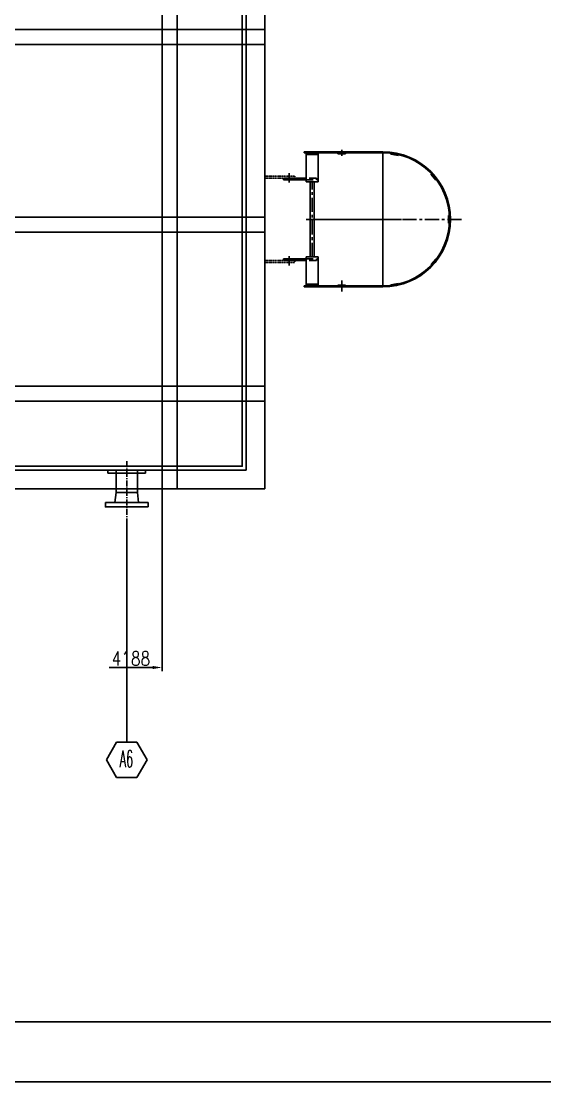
# Model space of a CAD drawing. Header units: millimetres. Extents: x -19109 to 7803, y 10081 to 29089.
# Drawn here: x -11456 to -8665, y 10081 to 15733 of the extents above; entities that cross this region are included whole.
import ezdxf
from ezdxf.enums import TextEntityAlignment as Align

# ---------------------------------------------------------------- set-up
doc = ezdxf.new("R2010")
doc.units = ezdxf.units.MM
for name, pattern in [('CENTER', [50.8, 31.75, -6.35, 6.35, -6.35]), ('CENTERX2', [4, 2.5, -0.5, 0.5, -0.5]), ('DASHED', [19.05, 12.7, -6.35]), ('HIDDEN', [0.375, 0.25, -0.125])]:
    doc.linetypes.add(name, pattern=pattern)
for name, color, linetype in [('09图框与明细表层', 4, 'Continuous'), ('2细线层', 4, 'Continuous'), ('_CENTER', 1, 'CENTERX2'), ('DIM', 4, 'Continuous'), ('HIDDEN', 6, 'HIDDEN'), ('hide-user1', 4, 'Continuous')]:
    doc.layers.add(name, color=color, linetype=linetype)
doc.layers.add('DRAWING', color=7, linetype='Continuous', lineweight=30)
doc.styles.add('TH_GBDIM', font='romans.shx', dxfattribs={"width": 0.8, "bigfont": 'gbcbig.shx'})
doc.styles.add('残雪', font='romans.shx', dxfattribs={"width": 0.5, "bigfont": 'hztxt.shx'})
doc.dimstyles.new('TH_GBDIM1', dxfattribs={"dimscale": 10, "dimtxt": 7.5, "dimasz": 5, "dimexe": 2, "dimexo": 0, "dimgap": 1, "dimtad": 1, "dimjust": 2, "dimdec": 0, "dimzin": 0, "dimdsep": 46, "dimtxsty": 'TH_GBDIM', "dimcen": 5, "dimse1": 1, "dimsd1": 1, "dimclrd": 130, "dimclre": 130, "dimclrt": 3, "dimadec": 0, "dimazin": 0, "dimtfac": 0.714286, "dimtdec": 0, "dimtmove": 0, "dimatfit": 3, "dimfxl": 1, "dimtzin": 0, "dimlwd": -1, "dimlwe": -1, "dimarcsym": 0})

# ---------------------------------------------------------------- blocks, each defined once
blk = doc.blocks.new('A$C20234489')
at = {"lineweight": -3}
for p, q in [((-100, -16), (-100, 0)), ((-100, 0), (100, 0)), ((-57, -100), (-57, 0)), ((57, -100), (57, 0)), ((100, 0), (100, -16)), ((100, -16), (-100, -16)), ((-57, -120), (-57, -100)), ((57, -120), (57, -100))]:
    blk.add_line(p, q, dxfattribs=at)
at = {"color": 1, "linetype": 'CENTER'}
blk.add_line((0, 46.6), (0, -279), dxfattribs=at)
at = {"lineweight": -3}
for points in [[(-57, -120), (-62.7, -172.1)], [(-57, -120), (-56.6, -120)], [(-56.6, -120), (-57, -120)], [(-56.6, -120), (-56.4, -120)], [(-56.4, -120), (-56.3, -120)], [(-56.3, -120), (-55.1, -120)], [(-55.1, -120), (-56.3, -120)], [(-55.1, -120), (-54.9, -120)], [(-54.9, -120), (-54.7, -120)], [(-54.7, -120), (-52.7, -120)], [(-52.7, -120), (-54.7, -120)], [(-52.8, -120), (-52.3, -120)], [(-52.3, -120), (-51.6, -120)], [(-51.6, -120), (-49.6, -120)], [(-49.6, -120), (-51.6, -120)], [(-49.6, -120), (-48.7, -120)], [(-48.7, -120), (-48, -120)], [(-48.3, -120), (-45.3, -120), (-42.3, -120), (-39.4, -120), (-36.4, -120), (-33.4, -120), (-30.5, -120), (-27.5, -120), (-24.5, -120), (-21.6, -120), (-18.6, -120)], [(48.1, -120), (38.5, -120), (28.8, -120), (19.2, -120), (9.6, -120), (-0.1, -120), (-9.7, -120), (-19.3, -120), (-29, -120), (-38.6, -120), (-48.3, -120)], [(-44.8, -120), (-44.3, -120)], [(-44.3, -120), (-43.5, -120)], [(-39.5, -120), (-39, -120)], [(-39, -120), (-32.9, -120)], [(-32.9, -120), (-26.2, -120)], [(-26.2, -120), (-19, -120)], [(-19, -120), (-11.6, -120)], [(-18.6, -120), (-11.9, -120), (-5.3, -120), (1.4, -120), (8.1, -120), (14.8, -120), (21.4, -120), (28.1, -120), (34.8, -120), (41.4, -120), (48.1, -120)], [(-11.6, -120), (-3.9, -120)], [(-3.9, -120), (3.9, -120)], [(3.9, -120), (11.6, -120)], [(11.6, -120), (19, -120)], [(19, -120), (26.2, -120)], [(26.2, -120), (26.9, -120)], [(31.8, -120), (32.9, -120)], [(32.9, -120), (39, -120)], [(39, -120), (39.5, -120)], [(43.5, -120), (44.3, -120)], [(44.3, -120), (44.7, -120)], [(47.8, -120), (48.7, -120)], [(48.7, -120), (49.6, -120)], [(49.6, -120), (53, -120)], [(54.7, -120), (49.6, -120)], [(51.7, -120), (52.3, -120)], [(52.3, -120), (52.4, -120)], [(53, -120), (54.7, -120)], [(54.6, -120), (54.9, -120)], [(54.9, -120), (55.1, -120)], [(55.1, -120), (56.3, -120)], [(56.3, -120), (55.1, -120)], [(56.3, -120), (56.4, -120)], [(56.4, -120), (57, -120), (57, -120), (62.7, -172.1)], [(57, -120), (56.4, -120)], [(56.4, -120), (56.4, -120.1)], [(-113.4, -196), (-114, -196), (-114, -196), (-114, -172.1)], [(-113.4, -172.1), (-114, -172.1)], [(-114, -196), (-112.6, -196)], [(-112, -172.1), (-113.4, -172.1)], [(-113.4, -196), (-112, -196)], [(-112.6, -196), (-110, -196)], [(-109.4, -172.1), (-112, -172.1)], [(-112, -196), (-109.4, -196)], [(-110, -196), (-106.4, -196)], [(-105.8, -172.1), (-109.4, -172.1)], [(-109.4, -196), (-105.8, -196)], [(-106.4, -196), (-101.8, -196)], [(-101.3, -172.1), (-105.8, -172.1)], [(-105.8, -196), (-101.3, -196)], [(-101.8, -196), (-96.5, -196)], [(-96, -172.1), (-101.3, -172.1)], [(-101.3, -196), (-96, -196)], [(-96.5, -196), (-90.2, -196)], [(-89.7, -172.1), (-96, -172.1)], [(-96, -196), (-89.7, -196)], [(-90.2, -196), (-83.1, -196)], [(-82.5, -172.1), (-89.7, -172.1)], [(-89.7, -196), (-82.5, -196)], [(-83.1, -196), (-75.2, -196)], [(-74.6, -172.1), (-82.5, -172.1)], [(-82.5, -196), (-74.6, -196)], [(-75.2, -196), (-66.7, -196)], [(-66.2, -172.1), (-74.6, -172.1)], [(-74.6, -196), (-66.2, -196)], [(-66.7, -196), (-57.6, -196)], [(-57, -172.1), (-66.2, -172.1)], [(-66.2, -196), (-57, -196)], [(-57.6, -196), (-48, -196)], [(-47.4, -172.1), (-57, -172.1)], [(-57, -196), (-47.4, -196)], [(-48, -196), (-37.8, -196)], [(-37.2, -172.1), (-47.4, -172.1)], [(-47.4, -196), (-37.2, -196)], [(-37.8, -196), (-27.5, -196)], [(-26.9, -172.1), (-37.2, -172.1)], [(-37.2, -196), (-26.9, -196)], [(-27.5, -196), (-16.8, -196)], [(-16.2, -172.1), (-26.9, -172.1)], [(-26.9, -196), (-16.2, -196)], [(-16.8, -196), (-6, -196)], [(-5.4, -172.1), (-16.2, -172.1)], [(-16.2, -196), (-5.4, -196)], [(-6, -196), (4.9, -196)], [(5.4, -172.1), (-5.4, -172.1)], [(-5.4, -196), (5.4, -196)], [(4.9, -196), (15.6, -196)], [(16.2, -172.1), (5.4, -172.1)], [(5.4, -196), (16.2, -196)], [(15.6, -196), (26.4, -196)], [(26.9, -172.1), (16.2, -172.1)], [(16.2, -196), (26.9, -196)], [(26.4, -196), (36.7, -196)], [(37.2, -172.1), (26.9, -172.1)], [(26.9, -196), (37.2, -196)], [(36.7, -196), (46.8, -196)], [(47.4, -172.1), (37.2, -172.1)], [(37.2, -196), (47.4, -196)], [(46.8, -196), (56.4, -196)], [(57, -172.1), (47.4, -172.1)], [(47.4, -196), (57, -196)], [(56.4, -196), (65.6, -196)], [(66.2, -172.1), (57, -172.1)], [(57, -196), (66.2, -196)], [(65.6, -196), (74, -196)], [(74.6, -172.1), (66.2, -172.1)], [(66.2, -196), (74.6, -196)], [(74, -196), (81.9, -196)], [(82.5, -172.1), (74.6, -172.1)], [(74.6, -196), (82.5, -196)], [(81.9, -196), (89.1, -196)], [(89.7, -172.1), (82.5, -172.1)], [(82.5, -196), (89.7, -196)], [(89.1, -196), (95.4, -196)], [(96, -172.1), (89.7, -172.1)], [(89.7, -196), (96, -196)], [(95.4, -196), (100.8, -196)], [(101.4, -172.1), (96, -172.1)], [(96, -196), (101.4, -196)], [(100.8, -196), (105.3, -196)], [(105.8, -172.1), (101.4, -172.1)], [(101.4, -196), (105.8, -196)], [(105.3, -196), (108.8, -196)], [(109.4, -172.1), (105.8, -172.1)], [(105.8, -196), (109.4, -196)], [(108.8, -196), (111.4, -196)], [(112, -172.1), (109.4, -172.1)], [(109.4, -196), (112, -196)], [(111.4, -196), (112.9, -196)], [(113.4, -172.1), (112, -172.1)], [(112, -196), (113.4, -196)], [(112.9, -196), (113.4, -196)], [(114, -172.1), (113.4, -172.1)], [(113.4, -196), (114, -196)], [(114, -196), (114, -172.1)]]:
    blk.add_lwpolyline(points, dxfattribs=at)
blk = doc.blocks.new('*D66')
at = {"color": 130, "transparency": 16777216}
for p, q in [((-10705.5, 13525.9), (-10705.5, 12269.2)), ((-10755.5, 12289.2), (-10986.9, 12289.2))]:
    blk.add_line(p, q, dxfattribs=at)
blk.add_solid([(-10755.5, 12297.6), (-10755.5, 12280.9), (-10705.5, 12289.2)], dxfattribs=at)
at = {"layer": 'Defpoints', "color": 0, "transparency": 16777216}
for p in [(-10705.5, 13525.9), (-14893.5, 13241.3), (-10705.5, 12289.2)]:
    blk.add_point(p, dxfattribs=at)
at = {"color": 3, "transparency": 16777216, "insert": (-10871.2, 12336.7), "char_height": 75, "attachment_point": 5, "style": 'TH_GBDIM'}
blk.add_mtext('4188', dxfattribs=at)

msp = doc.modelspace()

# ---------------------------------------------------------------- linework, layer by layer
at = {"color": 1, "linetype": 'CENTER', "lineweight": -3, "ltscale": 100}
for p, q in [((-9527.5, 14317.3), (-9527.5, 15037.3)), ((-9428.7, 14677.3), (-9937.1, 14677.3))]:
    msp.add_line(p, q, dxfattribs=at)
at = {"color": 0}
msp.add_line((-10257.5, 14957.3), (-10257.5, 14397.3), dxfattribs=at)
for points in [[(-10157.5, 13241.3), (-10157.5, 17977.3), (-14893.5, 17977.3), (-14893.5, 13241.3)], [(-10705.5, 17977.3), (-10705.5, 13241.3), (-10625.5, 13241.3), (-10625.5, 17977.3)], [(-14793.5, 13341.3), (-10257.5, 13341.3), (-10257.5, 17877.3), (-14793.5, 17877.3)], [(-14777.5, 13361.3), (-10277.5, 13361.3), (-10277.5, 17861.3), (-14777.5, 17861.3)], [(-10157.5, 15689.3), (-14893.5, 15689.3), (-14893.5, 15609.3), (-10157.5, 15609.3)], [(-10157.5, 14689.3), (-14893.5, 14689.3), (-14893.5, 14609.3), (-10157.5, 14609.3)], [(-10157.5, 13789.3), (-14893.5, 13789.3), (-14893.5, 13709.3), (-10157.5, 13709.3)]]:
    msp.add_lwpolyline(points, close=True, dxfattribs=at)
at = {"layer": '09图框与明细表层', "color": 7}
msp.add_line((-18308.6, 10401.3), (7483.4, 10401.3), dxfattribs=at)
at = {"layer": '09图框与明细表层'}
msp.add_line((-19108.6, 10081.3), (7803.4, 10081.3), dxfattribs=at)
at = {"layer": '2细线层', "lineweight": -3}
for p, q in [((-10893.5, 13062.3), (-10893.5, 11890.7)), ((-10947.9, 11890.7), (-11002.3, 11796.5)), ((-10839.1, 11890.7), (-10947.9, 11890.7)), ((-10784.7, 11796.5), (-10839.1, 11890.7)), ((-11002.3, 11796.5), (-10947.9, 11702.2)), ((-10839.1, 11702.2), (-10784.7, 11796.5)), ((-10947.9, 11702.2), (-10839.1, 11702.2))]:
    msp.add_line(p, q, dxfattribs=at)
at = {"layer": '_CENTER', "lineweight": -3, "ltscale": 30}
for p, q in [((-9747.5, 15016), (-9747.5, 15048.7)), ((-10027.5, 14923.6), (-10027.5, 14873.4)), ((-9905, 14477.3), (-9905, 14877.3)), ((-9108.6, 14677.3), (-9428.7, 14677.3)), ((-10027.5, 14431.1), (-10027.5, 14481.3)), ((-9747.5, 14293.6), (-9747.5, 14351.1))]:
    msp.add_line(p, q, dxfattribs=at)
at = {"layer": 'DRAWING', "lineweight": -3}
for p, q in [((-9947.5, 15037.3), (-9527.5, 15037.3)), ((-9947.5, 15037.3), (-9947.5, 15032.3)), ((-9947.5, 15032.3), (-9527.5, 15032.3)), ((-9947.5, 15032.3), (-9872.5, 15032.3)), ((-9937.5, 15032.3), (-9937.5, 15022.3)), ((-9937.5, 14887.3), (-9937.5, 15022.3)), ((-9937.5, 15022.3), (-9872.5, 15022.3)), ((-9872.5, 15032.3), (-9872.5, 15022.3)), ((-9872.5, 14887.3), (-9872.5, 15022.3)), ((-9767.5, 15027.3), (-9767.5, 15032.3)), ((-9767.5, 15027.3), (-9727.5, 15027.3)), ((-9727.5, 15027.3), (-9727.5, 15032.3)), ((-9486.4, 15025.5), (-9485.6, 15029.9)), ((-9486.4, 15025.5), (-9447, 15018.5)), ((-9447, 15018.5), (-9446.2, 15022.9)), ((-10057.5, 14897.3), (-10057.5, 14887.3)), ((-9937.5, 14897.3), (-10057.5, 14897.3)), ((-9937.5, 14887.3), (-10057.5, 14887.3)), ((-9937.5, 14887.3), (-9937.5, 14877.3)), ((-9872.5, 14877.3), (-9937.5, 14877.3)), ((-9915, 14477.3), (-9915, 14877.3)), ((-9915, 14477.3), (-9915, 14877.3)), ((-9895, 14477.3), (-9895, 14877.3)), ((-9895, 14477.3), (-9895, 14877.3)), ((-9872.5, 14887.3), (-9872.5, 14877.3)), ((-9272.2, 14917.6), (-9268.8, 14920.5)), ((-9272.2, 14917.6), (-9246.5, 14887)), ((-9246.5, 14887), (-9243.1, 14889.8)), ((-9177.5, 14697.3), (-9173, 14697.3)), ((-9177.5, 14697.3), (-9177.5, 14657.3)), ((-9177.5, 14657.3), (-9173, 14657.3)), ((-9937.5, 14467.3), (-9937.5, 14477.3)), ((-9872.5, 14477.3), (-9937.5, 14477.3)), ((-9937.5, 14467.3), (-9937.5, 14477.3)), ((-9937.5, 14477.3), (-9872.5, 14477.3)), ((-9872.5, 14467.3), (-9872.5, 14477.3)), ((-9872.5, 14467.3), (-9872.5, 14477.3)), ((-9937.5, 14467.3), (-10057.5, 14467.3)), ((-10057.5, 14457.3), (-10057.5, 14467.3)), ((-9937.5, 14457.3), (-10057.5, 14457.3)), ((-9937.5, 14467.3), (-9937.5, 14322.3)), ((-9872.5, 14467.3), (-9872.5, 14332.3)), ((-9272.2, 14437), (-9246.5, 14467.7)), ((-9272.2, 14437), (-9268.8, 14434.2)), ((-9246.5, 14467.7), (-9243.1, 14464.8)), ((-9947.5, 14322.3), (-9527.5, 14322.3)), ((-9947.5, 14322.3), (-9872.5, 14322.3)), ((-9947.5, 14317.3), (-9947.5, 14322.3)), ((-9947.5, 14317.3), (-9527.5, 14317.3)), ((-9937.5, 14332.3), (-9872.5, 14332.3)), ((-9872.5, 14322.3), (-9872.5, 14332.3)), ((-9767.5, 14327.3), (-9767.5, 14322.3)), ((-9767.5, 14327.3), (-9727.5, 14327.3)), ((-9727.5, 14327.3), (-9727.5, 14322.3)), ((-9486.4, 14329.2), (-9447, 14336.1)), ((-9486.4, 14329.2), (-9485.6, 14324.8)), ((-9447, 14336.1), (-9446.2, 14331.8))]:
    msp.add_line(p, q, dxfattribs=at)
for radius in [360, 355]:
    msp.add_arc((-9527.5, 14677.3), radius, 270, 90, dxfattribs=at)
at = {"layer": 'HIDDEN', "lineweight": -3, "ltscale": 4}
for p, q in [((-9997.5, 14907.3), (-10157.5, 14907.3)), ((-10057.5, 14897.3), (-10157.5, 14897.3)), ((-9997.5, 14907.3), (-9997.5, 14897.3)), ((-10057.5, 14457.3), (-10157.5, 14457.3)), ((-9997.5, 14447.3), (-10157.5, 14447.3)), ((-9997.5, 14447.3), (-9997.5, 14457.3))]:
    msp.add_line(p, q, dxfattribs=at)
at = {"layer": 'hide-user1', "linetype": 'DASHED', "lineweight": -3, "ltscale": 3}
for p, q in [((-9882.5, 14897.3), (-9937.5, 14897.3)), ((-9937.5, 14887.3), (-9872.5, 14887.3)), ((-9882.5, 14897.3), (-9882.5, 14887.3)), ((-9882.5, 14897.3), (-9882.5, 14887.3)), ((-9937.5, 14467.3), (-9872.5, 14467.3)), ((-9882.5, 14457.3), (-9937.5, 14457.3)), ((-9882.5, 14457.3), (-9882.5, 14467.3)), ((-9882.5, 14457.3), (-9882.5, 14467.3))]:
    msp.add_line(p, q, dxfattribs=at)

# ---------------------------------------------------------------- block references
at = {"color": 0}
msp.add_blockref('A$C20234489', (-10893.5, 13341.3), dxfattribs=at)

# ---------------------------------------------------------------- texts
at = {"layer": 'DIM', "lineweight": -3, "ltscale": 80, "style": '残雪', "width": 0.5}
msp.add_text('A6', height=90, dxfattribs=at).set_placement((-10895.5, 11802.4), align=Align.MIDDLE_CENTER)

# ---------------------------------------------------------------- dimensions: what is measured, and where the dimension line sits
at = {"color": 0}
dim = msp.add_linear_dim(base=(-10705.5, 12289.2), p1=(-14893.5, 13241.3), p2=(-10705.5, 13525.9), dimstyle='TH_GBDIM1', dxfattribs=at)
dim.commit()
dim.dimension.update_dxf_attribs({"geometry": '*D66', "text_midpoint": (-10871.2, 12336.7)})

doc.saveas('drawing.dxf')
